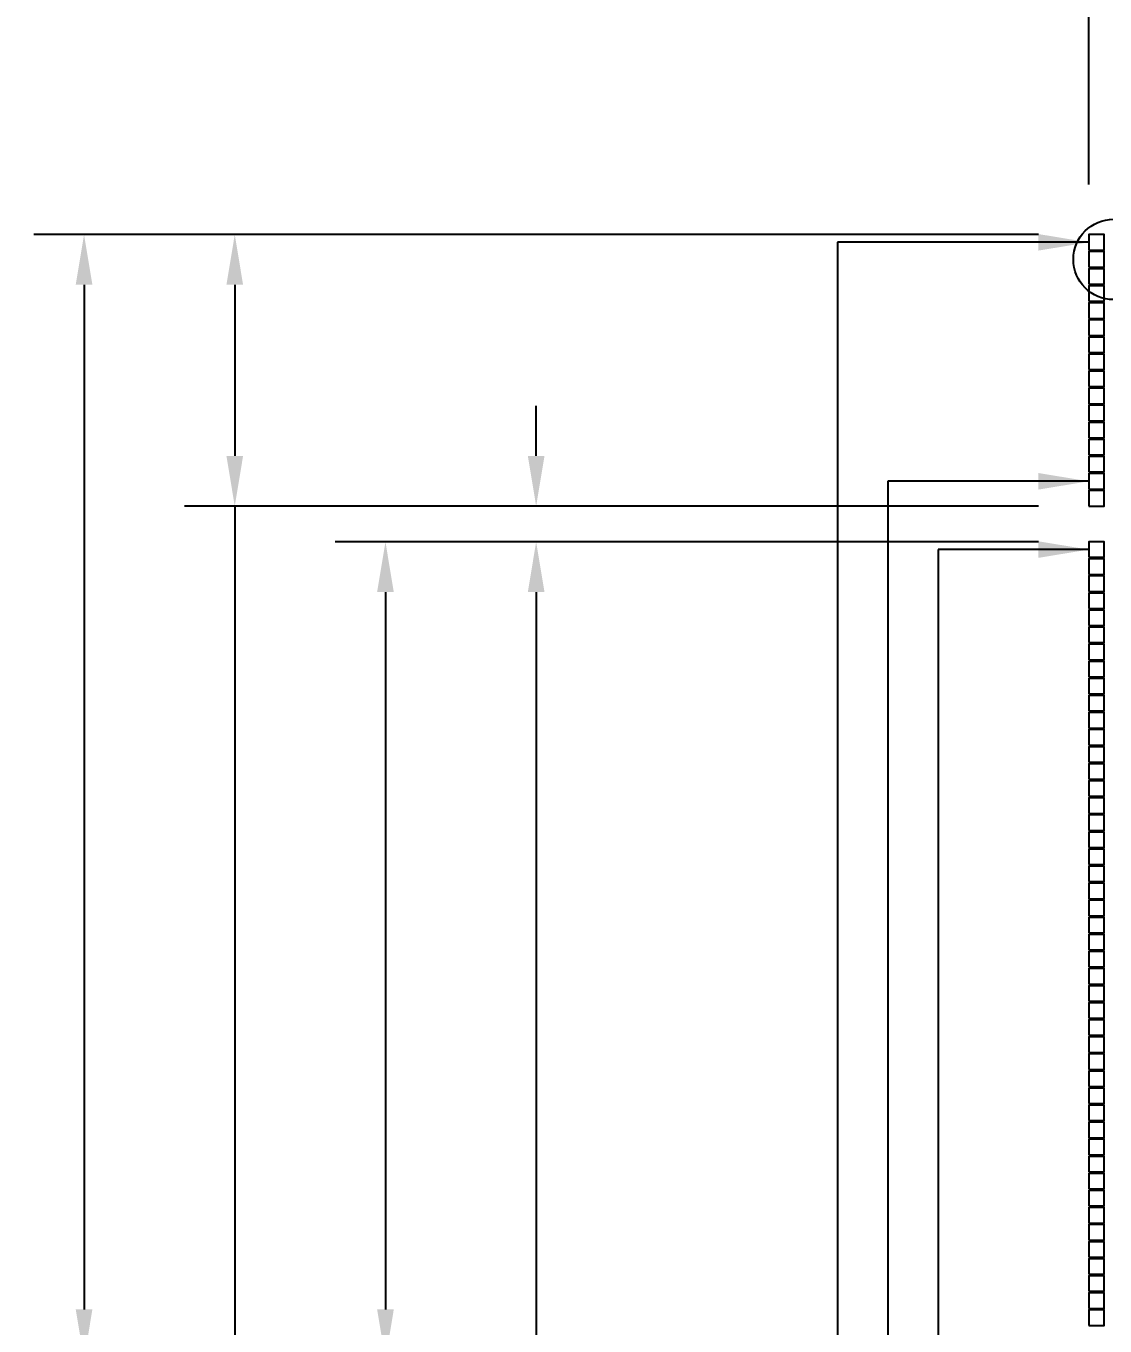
# Model space of a CAD drawing. Extents: x -1 to 152, y 0 to 80.
# Drawn here: x 69.42 to 80.16, y 50.33 to 63.28 of the extents above; entities that cross this region are included whole.
import ezdxf

# ---------------------------------------------------------------- set-up
doc = ezdxf.new("R2010")
doc.units = 0
doc.header["$MEASUREMENT"] = 0
for name, color, linetype in [('Dimension', 7, 'Continuous'), ('Index', 7, 'Continuous'), ('Pixel', 4, 'Continuous')]:
    doc.layers.add(name, color=color, linetype=linetype)
doc.styles.get("Standard").update_dxf_attribs({"font": 'TIMES.TTF'})
doc.dimstyles.get("Standard").update_dxf_attribs({"dimtxt": 0.18, "dimasz": 0.18, "dimexe": 0.18, "dimexo": 0.0625, "dimgap": 0.09, "dimtad": 0, "dimtih": 1, "dimtoh": 1, "dimdec": 4, "dimzin": 0, "dimdsep": 46, "dimtxsty": 'Standard', "dimcen": 0.09, "dimadec": 0, "dimazin": 0, "dimtfac": 1, "dimtdec": 4, "dimtofl": 0, "dimtmove": 0, "dimatfit": 3, "dimfxl": 0, "dimtolj": 1, "dimtzin": 0, "dimarcsym": 0})

# ---------------------------------------------------------------- blocks, each defined once
blk = doc.blocks.new('*D22')
at = {"layer": 'Defpoints', "color": 0}
for p in [(101.744, 65), (80, 61.204), (101.744, 61.204)]:
    blk.add_point(p, dxfattribs=at)
at = {"layer": 'Dimension', "color": 0, "lineweight": -2}
for p, q in [((80, 61.704), (80, 65.5)), ((101.744, 61.704), (101.744, 65.5)), ((80.5, 65), (84.776, 65)), ((101.244, 65), (96.968, 65))]:
    blk.add_line(p, q, dxfattribs=at)
at = {"layer": 'Dimension', "color": 0}
for points in [[(80.5, 65.083), (80.5, 64.917), (80, 65)], [(101.244, 65.083), (101.244, 64.917), (101.744, 65)]]:
    blk.add_solid(points, dxfattribs=at)
at = {"layer": 'Dimension', "color": 0, "insert": (90.872, 65), "char_height": 0.8, "attachment_point": 5}
blk.add_mtext('\\A1;P0.17x128-0.016=21.744', dxfattribs=at)
blk = doc.blocks.new('*D55')
at = {"layer": 'Defpoints', "color": 0}
for p in [(80, 58.144), (73, 50), (80, 50)]:
    blk.add_point(p, dxfattribs=at)
at = {"layer": 'Dimension', "color": 0, "lineweight": -2}
for p, q in [((79.5, 58.144), (72.5, 58.144)), ((73, 57.644), (73, 50.5)), ((79.5, 50), (72.5, 50)), ((73, 50), (73, 49.5))]:
    blk.add_line(p, q, dxfattribs=at)
at = {"layer": 'Dimension', "color": 0}
for points in [[(72.917, 57.644), (73.083, 57.644), (73, 58.144)], [(72.917, 50.5), (73.083, 50.5), (73, 50)]]:
    blk.add_solid(points, dxfattribs=at)
at = {"layer": 'Dimension', "color": 0, "insert": (73, 43.995), "char_height": 0.8, "attachment_point": 5, "rotation": 90}
blk.add_mtext('\\A1;P0.17x48-0.016=8.144', dxfattribs=at)
blk = doc.blocks.new('*D56')
at = {"layer": 'Defpoints', "color": 0}
for p in [(80, 61.204), (70, 50), (80, 50)]:
    blk.add_point(p, dxfattribs=at)
at = {"layer": 'Dimension', "color": 0, "lineweight": -2}
for p, q in [((79.5, 61.204), (69.5, 61.204)), ((70, 60.704), (70, 50.5)), ((79.5, 50), (69.5, 50)), ((70, 50), (70, 49.5))]:
    blk.add_line(p, q, dxfattribs=at)
at = {"layer": 'Dimension', "color": 0}
for points in [[(69.917, 60.704), (70.083, 60.704), (70, 61.204)], [(69.917, 50.5), (70.083, 50.5), (70, 50)]]:
    blk.add_solid(points, dxfattribs=at)
at = {"layer": 'Dimension', "color": 0, "insert": (70, 42.678), "char_height": 0.8, "attachment_point": 5, "rotation": 90}
blk.add_mtext('\\A1;P0.17x(64+2)-0.016=11.204', dxfattribs=at)
blk = doc.blocks.new('*D57')
at = {"layer": 'Defpoints', "color": 0}
for p in [(80, 61.204), (71.5, 58.5), (80, 58.5)]:
    blk.add_point(p, dxfattribs=at)
at = {"layer": 'Dimension', "color": 0, "lineweight": -2}
for p, q in [((79.5, 61.204), (71, 61.204)), ((71.5, 60.704), (71.5, 59)), ((79.5, 58.5), (71, 58.5)), ((71.5, 58.5), (71.5, 49.5))]:
    blk.add_line(p, q, dxfattribs=at)
at = {"layer": 'Dimension', "color": 0}
for points in [[(71.417, 60.704), (71.583, 60.704), (71.5, 61.204)], [(71.417, 59), (71.583, 59), (71.5, 58.5)]]:
    blk.add_solid(points, dxfattribs=at)
at = {"layer": 'Dimension', "color": 0, "insert": (71.5, 43.995), "char_height": 0.8, "attachment_point": 5, "rotation": 90}
blk.add_mtext('\\A1;P0.17x16-0.016=2.704', dxfattribs=at)
blk = doc.blocks.new('*D58')
at = {"layer": 'Defpoints', "color": 0}
for p in [(80, 58.5), (74.5, 58.144), (80, 58.144)]:
    blk.add_point(p, dxfattribs=at)
at = {"layer": 'Dimension', "color": 0, "lineweight": -2}
for p, q in [((74.5, 59), (74.5, 59.5)), ((79.5, 58.5), (74, 58.5)), ((79.5, 58.144), (74, 58.144)), ((74.5, 57.644), (74.5, 49.498))]:
    blk.add_line(p, q, dxfattribs=at)
at = {"layer": 'Dimension', "color": 0}
for points in [[(74.417, 59), (74.583, 59), (74.5, 58.5)], [(74.417, 57.644), (74.583, 57.644), (74.5, 58.144)]]:
    blk.add_solid(points, dxfattribs=at)
at = {"layer": 'Dimension', "color": 0, "insert": (74.5, 44.494), "char_height": 0.8, "attachment_point": 5, "rotation": 90}
blk.add_mtext('\\A1;0.17x2+0.016=0.356', dxfattribs=at)

msp = doc.modelspace()

# ---------------------------------------------------------------- linework, layer by layer
at = {"layer": 'Index'}
msp.add_circle((80.247, 60.957), 0.4, dxfattribs=at)
at = {"layer": 'Pixel', "color": 2}
for points in [[(80, 61.05), (80.154, 61.05), (80.154, 61.204), (80, 61.204)], [(80, 60.88), (80.154, 60.88), (80.154, 61.034), (80, 61.034)], [(80, 60.71), (80.154, 60.71), (80.154, 60.864), (80, 60.864)], [(80, 60.54), (80.154, 60.54), (80.154, 60.694), (80, 60.694)], [(80, 60.37), (80.154, 60.37), (80.154, 60.524), (80, 60.524)], [(80, 60.2), (80.154, 60.2), (80.154, 60.354), (80, 60.354)], [(80, 60.03), (80.154, 60.03), (80.154, 60.184), (80, 60.184)], [(80, 59.86), (80.154, 59.86), (80.154, 60.014), (80, 60.014)], [(80, 59.69), (80.154, 59.69), (80.154, 59.844), (80, 59.844)], [(80, 59.52), (80.154, 59.52), (80.154, 59.674), (80, 59.674)], [(80, 59.35), (80.154, 59.35), (80.154, 59.504), (80, 59.504)], [(80, 59.18), (80.154, 59.18), (80.154, 59.334), (80, 59.334)], [(80, 59.01), (80.154, 59.01), (80.154, 59.164), (80, 59.164)], [(80, 58.84), (80.154, 58.84), (80.154, 58.994), (80, 58.994)], [(80, 58.67), (80.154, 58.67), (80.154, 58.824), (80, 58.824)], [(80, 58.5), (80.154, 58.5), (80.154, 58.654), (80, 58.654)]]:
    msp.add_lwpolyline(points, close=True, dxfattribs=at)
at = {"layer": 'Pixel'}
for points in [[(80, 57.99), (80.154, 57.99), (80.154, 58.144), (80, 58.144)], [(80, 57.82), (80.154, 57.82), (80.154, 57.974), (80, 57.974)], [(80, 57.65), (80.154, 57.65), (80.154, 57.804), (80, 57.804)], [(80, 57.48), (80.154, 57.48), (80.154, 57.634), (80, 57.634)], [(80, 57.31), (80.154, 57.31), (80.154, 57.464), (80, 57.464)], [(80, 57.14), (80.154, 57.14), (80.154, 57.294), (80, 57.294)], [(80, 56.97), (80.154, 56.97), (80.154, 57.124), (80, 57.124)], [(80, 56.8), (80.154, 56.8), (80.154, 56.954), (80, 56.954)], [(80, 56.63), (80.154, 56.63), (80.154, 56.784), (80, 56.784)], [(80, 56.46), (80.154, 56.46), (80.154, 56.614), (80, 56.614)], [(80, 56.29), (80.154, 56.29), (80.154, 56.444), (80, 56.444)], [(80, 56.12), (80.154, 56.12), (80.154, 56.274), (80, 56.274)], [(80, 55.95), (80.154, 55.95), (80.154, 56.104), (80, 56.104)], [(80, 55.78), (80.154, 55.78), (80.154, 55.934), (80, 55.934)], [(80, 55.61), (80.154, 55.61), (80.154, 55.764), (80, 55.764)], [(80, 55.44), (80.154, 55.44), (80.154, 55.594), (80, 55.594)], [(80, 55.27), (80.154, 55.27), (80.154, 55.424), (80, 55.424)], [(80, 55.1), (80.154, 55.1), (80.154, 55.254), (80, 55.254)], [(80, 54.93), (80.154, 54.93), (80.154, 55.084), (80, 55.084)], [(80, 54.76), (80.154, 54.76), (80.154, 54.914), (80, 54.914)], [(80, 54.59), (80.154, 54.59), (80.154, 54.744), (80, 54.744)], [(80, 54.42), (80.154, 54.42), (80.154, 54.574), (80, 54.574)], [(80, 54.25), (80.154, 54.25), (80.154, 54.404), (80, 54.404)], [(80, 54.08), (80.154, 54.08), (80.154, 54.234), (80, 54.234)], [(80, 53.91), (80.154, 53.91), (80.154, 54.064), (80, 54.064)], [(80, 53.74), (80.154, 53.74), (80.154, 53.894), (80, 53.894)], [(80, 53.57), (80.154, 53.57), (80.154, 53.724), (80, 53.724)], [(80, 53.4), (80.154, 53.4), (80.154, 53.554), (80, 53.554)], [(80, 53.23), (80.154, 53.23), (80.154, 53.384), (80, 53.384)], [(80, 53.06), (80.154, 53.06), (80.154, 53.214), (80, 53.214)], [(80, 52.89), (80.154, 52.89), (80.154, 53.044), (80, 53.044)], [(80, 52.72), (80.154, 52.72), (80.154, 52.874), (80, 52.874)], [(80, 52.55), (80.154, 52.55), (80.154, 52.704), (80, 52.704)], [(80, 52.38), (80.154, 52.38), (80.154, 52.534), (80, 52.534)], [(80, 52.21), (80.154, 52.21), (80.154, 52.364), (80, 52.364)], [(80, 52.04), (80.154, 52.04), (80.154, 52.194), (80, 52.194)], [(80, 51.87), (80.154, 51.87), (80.154, 52.024), (80, 52.024)], [(80, 51.7), (80.154, 51.7), (80.154, 51.854), (80, 51.854)], [(80, 51.53), (80.154, 51.53), (80.154, 51.684), (80, 51.684)], [(80, 51.36), (80.154, 51.36), (80.154, 51.514), (80, 51.514)], [(80, 51.19), (80.154, 51.19), (80.154, 51.344), (80, 51.344)], [(80, 51.02), (80.154, 51.02), (80.154, 51.174), (80, 51.174)], [(80, 50.85), (80.154, 50.85), (80.154, 51.004), (80, 51.004)], [(80, 50.68), (80.154, 50.68), (80.154, 50.834), (80, 50.834)], [(80, 50.51), (80.154, 50.51), (80.154, 50.664), (80, 50.664)], [(80, 50.34), (80.154, 50.34), (80.154, 50.494), (80, 50.494)]]:
    msp.add_lwpolyline(points, close=True, dxfattribs=at)

# ---------------------------------------------------------------- dimensions: what is measured, and where the dimension line sits
at = {"layer": 'Dimension'}
dim = msp.add_linear_dim(base=(101.744, 65), p1=(80, 61.204), p2=(101.744, 61.204), text='P0.17x128-0.016=<>', dimstyle='Standard', override={"dimtxt": 0.8, "dimasz": 0.5, "dimexe": 0.5, "dimexo": 0.5, "dimgap": 0.1, "dimtih": 0, "dimtoh": 0, "dimdec": 3}, dxfattribs=at)
dim.commit()
dim.dimension.update_dxf_attribs({"geometry": '*D22', "text_midpoint": (90.872, 65)})
for base, p1, text, picture, middle in [((70, 50), (80, 61.204), 'P0.17x(64+2)-0.016=<>', '*D56', (70, 42.67758)), ((73, 50), (80, 58.144), 'P0.17x48-0.016=<>', '*D55', (73, 43.99466))]:
    dim = msp.add_linear_dim(base=base, p1=p1, p2=(80, 50), angle=90, text=text, dimstyle='Standard', override={"dimtxt": 0.8, "dimasz": 0.5, "dimexe": 0.5, "dimexo": 0.5, "dimgap": 0.1, "dimtih": 0, "dimtoh": 0, "dimdec": 3}, dxfattribs=at)
    dim.commit()
    dim.dimension.update_dxf_attribs({"geometry": picture, "text_midpoint": middle})
for base, p1, p2, text, picture, middle in [((71.5, 58.5), (80, 61.204), (80, 58.5), 'P0.17x16-0.016=<>', '*D57', (71.5, 43.99466)), ((74.5, 58.144), (80, 58.5), (80, 58.144), '0.17x2+0.016=<>', '*D58', (74.5, 44.49416))]:
    dim = msp.add_linear_dim(base=base, p1=p1, p2=p2, angle=90, text=text, dimstyle='Standard', override={"dimtxt": 0.8, "dimasz": 0.5, "dimexe": 0.5, "dimexo": 0.5, "dimgap": 0.1, "dimtih": 0, "dimtoh": 0, "dimdec": 3}, dxfattribs=at)
    dim.commit()
    dim.dimension.update_dxf_attribs({"geometry": picture, "text_midpoint": middle, "dimtype": 160})

# ---------------------------------------------------------------- leaders
at = {"layer": 'Index', "color": 5}
for points in [[(80, 61.127), (77.5, 61.127), (77.5, 36.70711)], [(80, 58.747), (78, 58.747), (78, 39.70711)], [(80, 58.067), (78.5, 58.067), (78.5, 42.70711)]]:
    msp.add_leader(points, dimstyle='Standard', override={"dimtxt": 0.5, "dimasz": 0.5, "dimexe": 0.5, "dimexo": 0.5, "dimgap": 0.1, "dimtih": 0, "dimdec": 3}, dxfattribs=at)

doc.saveas('drawing.dxf')
